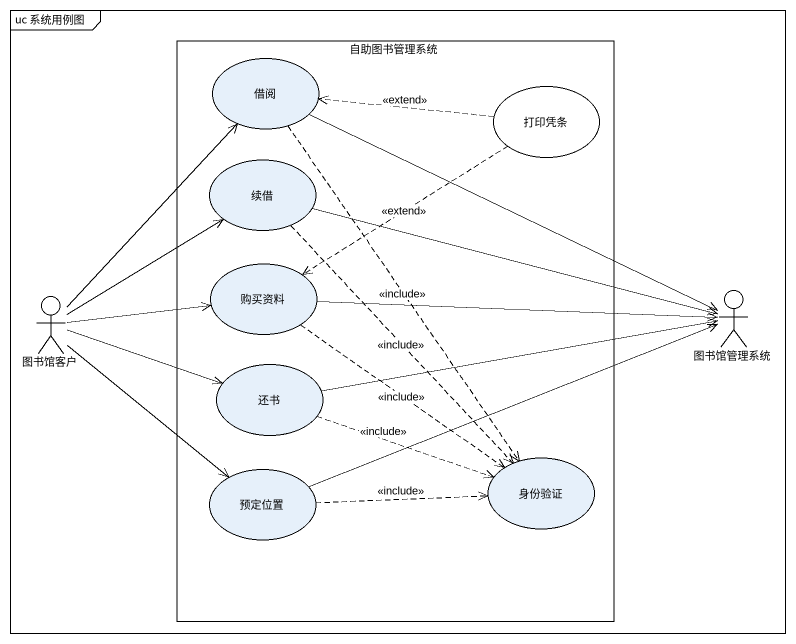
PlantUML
@startuml
mainframe uc 系统用例图
rectangle 自助图书管理系统 {
  usecase 借阅
  usecase 打印凭条 #FFFFFF
  usecase 续借
  usecase 购买资料
  usecase 还书
  usecase 预定位置
  usecase 身份验证
}
actor 图书馆客户
actor 图书馆管理系统
借阅 -right-> 图书馆管理系统
借阅 ..> 身份验证 : <<include>>
打印凭条 .left.> 借阅 : <<extend>>
打印凭条 ..> 购买资料 : <<extend>>
续借 -right-> 图书馆管理系统
续借 ..> 身份验证 : <<include>>
图书馆客户 -up-> 借阅
图书馆客户 -up-> 续借
图书馆客户 -right-> 购买资料
图书馆客户 -right-> 还书
图书馆客户 --> 预定位置
购买资料 -right-> 图书馆管理系统
购买资料 ..> 身份验证 : <<include>>
还书 -right-> 图书馆管理系统
还书 .right.> 身份验证 : <<include>>
预定位置 -right-> 图书馆管理系统
预定位置 .right.> 身份验证 : <<include>>
@enduml
